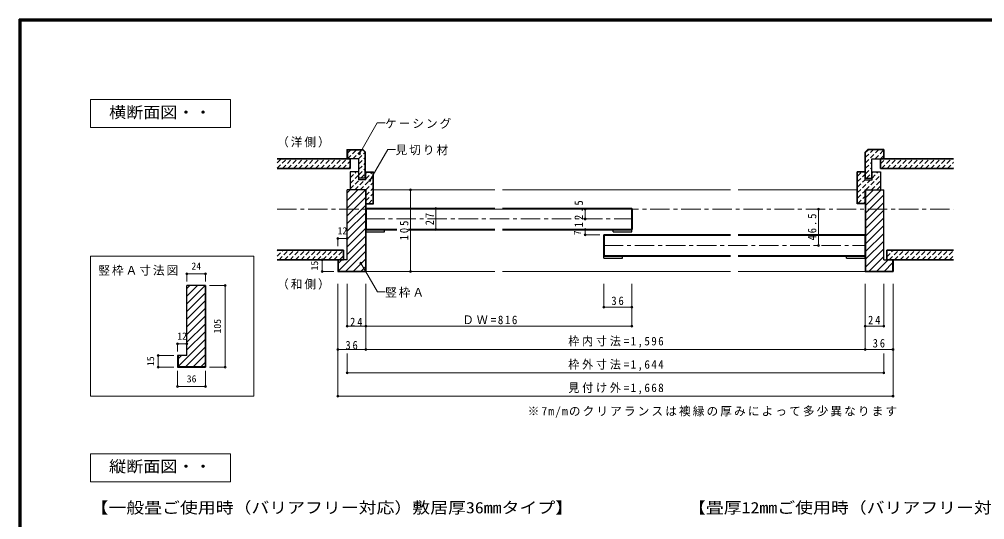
# Model space of a CAD drawing. Units: millimetres at full size, sheet at 1:5. Extents: x -981 to 969, y -733 to 681.
# Drawn here: x -981 to 261, y 37 to 681 of the extents above; entities that cross this region are included whole.
import ezdxf
from ezdxf.enums import TextEntityAlignment as Align

# ---------------------------------------------------------------- set-up
doc = ezdxf.new("R2010")
doc.units = ezdxf.units.MM
doc.header["$LTSCALE"] = 5
doc.header["$PDMODE"] = 32
doc.header["$PDSIZE"] = 2.5
doc.linetypes.add('CHAIN1', pattern=[8, 5, -1, 1, -1])
doc.linetypes.add('DASHED1', pattern=[1.8, 1.2, -0.6])
for name, color, linetype, lineweight in [('0-1_通り芯', 4, 'CHAIN1', 9), ('0-3_仕上げ', 7, 'Continuous', 18), ('0-4_枠', 3, 'Continuous', 25), ('0-5_ケーシング', 3, 'Continuous', 25), ('0-6_扉', 6, 'Continuous', 40), ('0-A_文字', 7, 'Continuous', 18), ('0-B_寸法', 7, 'Continuous', 9), ('0-C_ハッチ', 4, 'DASHED1', 9), ('F-0_補助線', 6, 'Continuous', 40)]:
    doc.layers.add(name, color=color, linetype=linetype, lineweight=lineweight)
doc.styles.add('ＭＳ ゴシック', font='')
doc.styles.get('ＭＳ ゴシック').set_extended_font_data('MS Gothic')

msp = doc.modelspace()

# ---------------------------------------------------------------- linework, layer by layer
at = {"layer": '0-1_通り芯'}
msp.add_line((-649.697, 436.413), (220.65, 436.413), dxfattribs=at)
at = {"layer": '0-3_仕上げ', "color": 2, "lineweight": 35}
for p, q in [((-649.697, 501.413), (-555.727, 501.413)), ((-555.727, 501.413), (-555.727, 488.913)), ((126.68, 501.413), (126.68, 488.913)), ((220.65, 501.413), (126.68, 501.413)), ((-649.697, 488.913), (-555.727, 488.913)), ((220.65, 488.913), (126.68, 488.913)), ((-649.697, 383.913), (-564.42, 383.913)), ((-564.42, 383.913), (-564.42, 371.413)), ((134.536, 383.913), (134.536, 371.413)), ((220.65, 383.913), (134.536, 383.913)), ((-649.697, 371.413), (-564.42, 371.413)), ((220.65, 371.413), (134.536, 371.413))]:
    msp.add_line(p, q, dxfattribs=at)
at = {"layer": '0-4_枠'}
for p, q in [((-535.697, 484.413), (-525.697, 484.413)), ((-535.697, 474.413), (-535.697, 484.413)), ((-525.697, 443.413), (-525.697, 484.413)), ((96.65, 443.413), (96.65, 484.413)), ((106.65, 484.413), (96.65, 484.413)), ((106.65, 474.413), (106.65, 484.413)), ((-535.697, 483.913), (-526.197, 483.913)), ((-526.197, 443.913), (-526.197, 483.913)), ((97.15, 443.913), (97.15, 483.913)), ((106.65, 483.913), (97.15, 483.913)), ((-535.697, 461.413), (-559.697, 461.413)), ((-559.697, 371.413), (-559.697, 461.413)), ((-536.197, 461.413), (-536.197, 356.913)), ((-535.697, 461.413), (-535.697, 356.413)), ((106.65, 461.413), (130.65, 461.413)), ((106.65, 461.413), (106.65, 356.413)), ((106.65, 443.413), (106.65, 461.413)), ((107.15, 461.413), (107.15, 356.913)), ((130.65, 371.413), (130.65, 461.413)), ((-535.697, 443.913), (-526.197, 443.913)), ((-535.697, 443.413), (-525.697, 443.413)), ((106.65, 443.413), (96.65, 443.413)), ((106.65, 443.913), (97.15, 443.913)), ((-559.697, 371.413), (-571.697, 371.413)), ((-571.697, 371.413), (-571.697, 356.413)), ((-571.197, 371.413), (-571.197, 356.913)), ((130.65, 371.413), (142.65, 371.413)), ((142.15, 371.413), (142.15, 356.913)), ((142.65, 371.413), (142.65, 356.413)), ((-571.697, 356.413), (-535.697, 356.413)), ((-571.197, 356.913), (-536.197, 356.913)), ((106.65, 356.413), (142.65, 356.413)), ((107.15, 356.913), (142.15, 356.913)), ((-741.697, 338.485), (-765.697, 338.485)), ((-765.697, 248.486), (-765.697, 338.485)), ((-742.197, 338.485), (-742.197, 233.985)), ((-741.697, 338.485), (-741.697, 233.485)), ((-777.197, 248.486), (-777.197, 233.985)), ((-777.697, 233.485), (-741.697, 233.485)), ((-777.197, 233.985), (-742.197, 233.985))]:
    msp.add_line(p, q, dxfattribs=at)
at = {"layer": '0-4_枠', "color": 4, "lineweight": 9}
for p, q in [((-369.61, 461.413), (-525.697, 461.413)), ((-66.437, 461.413), (-359.61, 461.413)), ((96.65, 461.413), (-56.437, 461.413)), ((-369.61, 356.413), (-535.697, 356.413)), ((-66.437, 356.413), (-359.61, 356.413)), ((-56.437, 356.413), (106.65, 356.413))]:
    msp.add_line(p, q, dxfattribs=at)
at = {"layer": '0-4_枠'}
for points in [[(-535.697, 474.413), (-544.697, 474.413), (-544.697, 484.413), (-555.697, 484.413), (-555.697, 461.413)], [(106.65, 474.413), (115.65, 474.413), (115.65, 484.413), (126.65, 484.413), (126.65, 461.413)], [(-765.697, 248.486), (-777.697, 248.486), (-777.697, 233.485)]]:
    msp.add_lwpolyline(points, dxfattribs=at)
at = {"layer": '0-5_ケーシング'}
for p, q in [((-559.797, 513.413), (-559.797, 501.413)), ((-559.797, 513.413), (-539.332, 513.413)), ((-559.297, 512.913), (-559.297, 501.413)), ((-559.297, 512.913), (-539.539, 512.913)), ((-536.297, 509.67), (-539.539, 512.913)), ((-535.797, 509.877), (-539.332, 513.413)), ((-536.297, 476.413), (-536.297, 509.67)), ((-535.797, 476.413), (-535.797, 509.877)), ((106.75, 509.877), (110.285, 513.413)), ((106.75, 476.413), (106.75, 509.877)), ((107.25, 509.67), (110.492, 512.913)), ((107.25, 476.413), (107.25, 509.67)), ((130.75, 513.413), (110.285, 513.413)), ((130.25, 512.913), (110.492, 512.913)), ((130.25, 512.913), (130.25, 501.413)), ((130.75, 513.413), (130.75, 501.413)), ((-544.597, 501.413), (-559.797, 501.413)), ((-535.797, 476.413), (-544.597, 476.413)), ((106.75, 476.413), (115.55, 476.413))]:
    msp.add_line(p, q, dxfattribs=at)
for points in [[(-544.597, 476.413), (-544.597, 477.461), (-544.597, 501.413)], [(115.55, 476.413), (115.55, 477.461), (115.55, 501.413), (130.75, 501.413)]]:
    msp.add_lwpolyline(points, dxfattribs=at)
at = {"layer": '0-6_扉'}
for p, q in [((-535.697, 437.413), (-535.697, 410.413)), ((-535.697, 437.413), (-369.61, 437.413)), ((-359.61, 437.413), (-193.524, 437.413)), ((-193.524, 437.413), (-193.524, 410.413)), ((-535.697, 410.413), (-495.591, 410.413)), ((-480.675, 410.413), (-369.61, 410.413)), ((-359.61, 410.413), (-193.524, 410.413)), ((-229.524, 403.413), (-229.524, 376.413)), ((-229.524, 403.413), (-66.437, 403.413)), ((-56.437, 403.413), (106.65, 403.413)), ((106.65, 403.413), (106.65, 376.413)), ((-229.524, 376.413), (-66.437, 376.413)), ((-56.437, 376.413), (106.65, 376.413))]:
    msp.add_line(p, q, dxfattribs=at)
at = {"layer": '0-6_扉', "color": 3, "lineweight": 25}
for p, q in [((-535.697, 407.413), (-535.697, 410.413)), ((-511.697, 407.413), (-511.697, 410.413)), ((-217.524, 407.413), (-217.524, 410.413)), ((-193.524, 407.413), (-193.524, 410.413)), ((-535.697, 407.413), (-511.697, 407.413)), ((-217.524, 407.413), (-193.524, 407.413)), ((-229.524, 373.413), (-229.524, 376.413)), ((-229.524, 373.413), (-205.524, 373.413)), ((-205.524, 373.413), (-205.524, 376.413)), ((82.65, 373.413), (82.65, 376.413)), ((82.65, 373.413), (106.65, 373.413)), ((106.65, 373.413), (106.65, 376.413))]:
    msp.add_line(p, q, dxfattribs=at)
at = {"layer": '0-A_文字'}
msp.add_line((-889.697, 375.985), (-889.697, 195.985), dxfattribs=at)
at = {"layer": '0-A_文字', "color": 4, "lineweight": 9}
for p, q in [((-559.697, 225.985), (-559.697, 250.985)), ((130.65, 225.985), (130.65, 250.985)), ((-559.697, 225.985), (130.65, 225.985))]:
    msp.add_line(p, q, dxfattribs=at)
at = {"layer": '0-A_文字'}
for points in [[(-889.697, 577.413), (-889.697, 541.413), (-709.697, 541.413), (-709.697, 577.413)], [(-889.697, 121.913), (-889.697, 85.913), (-709.697, 85.913), (-709.697, 121.913)]]:
    msp.add_lwpolyline(points, close=True, dxfattribs=at)
for points in [[(-543.875, 507.747), (-520.895, 547.549), (-510.895, 547.549)], [(-530.312, 473.533), (-507.332, 513.335), (-497.332, 513.335)], [(-889.697, 195.985), (-679.697, 195.985), (-679.697, 375.985), (-889.697, 375.985)], [(-542.09, 367.046), (-520.763, 330.105), (-510.763, 330.105)]]:
    msp.add_lwpolyline(points, dxfattribs=at)
for p in [(-543.875, 507.747), (-530.312, 473.533), (-542.09, 367.046), (-559.697, 225.985), (130.65, 225.985)]:
    msp.add_point(p, dxfattribs=at)
at = {"layer": '0-B_寸法', "color": 4}
for p, q in [((-478.175, 461.413), (-513.26, 461.413)), ((-478.175, 461.413), (-478.175, 356.413)), ((-445.484, 437.413), (-445.484, 410.413)), ((-253.524, 423.913), (-253.524, 436.413)), ((46.65, 389.913), (46.65, 436.413)), ((-253.524, 403.413), (-253.524, 410.413)), ((-253.524, 410.413), (-234.524, 410.413)), ((-571.697, 398.913), (-559.697, 398.913)), ((-571.697, 398.913), (-571.697, 388.913)), ((-559.697, 398.913), (-559.697, 388.913)), ((-253.524, 403.413), (-234.524, 403.413)), ((-591.697, 356.413), (-591.697, 371.413)), ((-591.697, 371.413), (-576.697, 371.413)), ((-765.697, 353.485), (-741.697, 353.485)), ((-765.697, 353.485), (-765.697, 343.485)), ((-741.697, 353.485), (-741.697, 343.485)), ((-591.697, 356.413), (-576.697, 356.413)), ((-478.175, 356.413), (-535.697, 356.413)), ((-716.697, 338.485), (-736.697, 338.485)), ((-716.697, 338.485), (-716.697, 233.485)), ((-571.697, 340.58), (-571.697, 195.985)), ((-559.697, 340.58), (-559.697, 285.985)), ((-535.697, 340.58), (-535.697, 255.985)), ((-229.524, 310.58), (-229.524, 340.58)), ((-193.524, 340.58), (-193.524, 285.985)), ((106.65, 340.58), (106.65, 255.985)), ((130.65, 340.58), (130.65, 285.985)), ((142.65, 340.58), (142.65, 195.985)), ((-229.524, 310.58), (-193.524, 310.58)), ((-559.697, 285.985), (-193.524, 285.985)), ((130.65, 285.985), (106.65, 285.985)), ((-777.697, 263.486), (-765.697, 263.486)), ((-777.697, 263.486), (-777.697, 253.486)), ((-765.697, 263.486), (-765.697, 253.486)), ((-802.697, 248.486), (-802.697, 233.485)), ((-802.697, 248.486), (-782.697, 248.486)), ((-571.697, 255.985), (142.65, 255.985)), ((-802.697, 233.485), (-782.697, 233.485)), ((-777.697, 208.485), (-777.697, 228.485)), ((-741.697, 208.485), (-741.697, 228.485)), ((-716.697, 233.485), (-736.697, 233.485)), ((-777.697, 208.485), (-741.697, 208.485)), ((-571.697, 195.985), (142.65, 195.985))]:
    msp.add_line(p, q, dxfattribs=at)
at = {"layer": '0-B_寸法', "color": 4, "linetype": 'CHAIN1'}
for p, q in [((-536.197, 423.913), (-193.524, 423.913)), ((-229.524, 389.913), (106.65, 389.913))]:
    msp.add_line(p, q, dxfattribs=at)
at = {"layer": '0-B_寸法'}
for p in [(-478.175, 461.413), (-445.484, 437.413), (-253.524, 436.413), (46.65, 436.413), (-253.524, 423.913), (-445.484, 410.413), (-253.524, 410.413), (-571.697, 398.913), (-559.697, 398.913), (-253.524, 403.413), (46.65, 389.913), (-591.697, 371.413), (-765.697, 353.485), (-741.697, 353.485), (-591.697, 356.413), (-478.175, 356.413), (-716.697, 338.485), (-229.524, 310.58), (-193.524, 310.58), (-559.697, 285.985), (-535.697, 285.985), (-193.524, 285.985), (106.65, 285.985), (130.65, 285.985), (-777.697, 263.486), (-765.697, 263.486), (-802.697, 248.486), (-571.697, 255.985), (-535.697, 255.985), (106.65, 255.985), (142.65, 255.985), (-802.697, 233.485), (-716.697, 233.485), (-777.697, 208.485), (-741.697, 208.485), (-571.697, 195.985), (142.65, 195.985)]:
    msp.add_point(p, dxfattribs=at)
at = {"layer": '0-C_ハッチ'}
for p, q in [((-559.297, 508.434), (-554.818, 512.913)), ((-559.247, 501.413), (-547.747, 512.913)), ((-552.176, 501.413), (-540.676, 512.913)), ((-545.105, 501.413), (-536.572, 509.946)), ((107.25, 496.158), (124.004, 512.913)), ((107.25, 503.229), (116.933, 512.913)), ((119.575, 501.413), (130.25, 512.087)), ((-649.697, 489.161), (-637.445, 501.413)), ((-649.697, 496.232), (-644.517, 501.413)), ((-642.874, 488.913), (-630.374, 501.413)), ((-635.803, 488.913), (-623.303, 501.413)), ((-628.732, 488.913), (-616.232, 501.413)), ((-621.661, 488.913), (-609.161, 501.413)), ((-614.59, 488.913), (-602.09, 501.413)), ((-607.519, 488.913), (-595.019, 501.413)), ((-600.448, 488.913), (-587.948, 501.413)), ((-593.377, 488.913), (-580.877, 501.413)), ((-586.306, 488.913), (-573.806, 501.413)), ((-579.235, 488.913), (-566.735, 501.413)), ((-572.164, 488.913), (-559.664, 501.413)), ((-565.093, 488.913), (-555.727, 498.278)), ((-544.597, 494.85), (-536.297, 503.15)), ((107.25, 489.087), (115.55, 497.387)), ((126.646, 501.413), (130.25, 505.016)), ((126.68, 494.792), (133.301, 501.413)), ((127.872, 488.913), (140.372, 501.413)), ((134.943, 488.913), (147.443, 501.413)), ((142.014, 488.913), (154.514, 501.413)), ((149.085, 488.913), (161.585, 501.413)), ((156.156, 488.913), (168.656, 501.413)), ((163.227, 488.913), (175.727, 501.413)), ((170.298, 488.913), (182.798, 501.413)), ((177.37, 488.913), (189.869, 501.413)), ((184.441, 488.913), (196.941, 501.413)), ((191.512, 488.913), (204.012, 501.413)), ((198.583, 488.913), (211.083, 501.413)), ((205.654, 488.913), (218.154, 501.413)), ((212.725, 488.913), (220.65, 496.838)), ((-558.022, 488.913), (-555.727, 491.207)), ((-555.697, 476.679), (-547.963, 484.413)), ((-555.697, 483.75), (-555.034, 484.413)), ((-544.597, 487.779), (-536.297, 496.079)), ((-544.597, 480.708), (-536.297, 489.008)), ((107.25, 482.016), (115.55, 490.316)), ((115.65, 476.274), (123.788, 484.413)), ((115.65, 483.345), (116.717, 484.413)), ((219.796, 488.913), (220.65, 489.767)), ((-555.697, 469.608), (-544.697, 480.608)), ((-555.697, 462.537), (-543.821, 474.413)), ((-549.75, 461.413), (-536.75, 474.413)), ((-542.679, 461.413), (-526.197, 477.895)), ((-541.821, 476.413), (-536.297, 481.937)), ((-535.697, 475.466), (-527.25, 483.913)), ((-535.697, 482.537), (-534.321, 483.913)), ((97.15, 478.987), (102.075, 483.913)), ((97.15, 471.916), (106.65, 481.416)), ((97.15, 457.774), (113.788, 474.413)), ((97.15, 464.845), (106.717, 474.413)), ((107.859, 461.413), (126.65, 480.203)), ((108.717, 476.413), (115.55, 483.245)), ((114.93, 461.413), (126.65, 473.132)), ((-535.697, 461.324), (-526.197, 470.824)), ((-535.697, 454.253), (-526.197, 463.753)), ((97.15, 450.703), (106.65, 460.203)), ((122.001, 461.413), (126.65, 466.061)), ((-535.697, 447.182), (-526.197, 456.682)), ((-531.895, 443.913), (-526.197, 449.611)), ((97.43, 443.913), (106.65, 453.132)), ((104.501, 443.913), (106.65, 446.061)), ((-649.697, 376.024), (-641.808, 383.913)), ((-649.697, 383.095), (-648.879, 383.913)), ((-647.237, 371.413), (-634.737, 383.913)), ((-640.166, 371.413), (-627.666, 383.913)), ((-633.095, 371.413), (-620.595, 383.913)), ((-626.024, 371.413), (-613.524, 383.913)), ((-618.953, 371.413), (-606.453, 383.913)), ((-611.882, 371.413), (-599.382, 383.913)), ((-604.811, 371.413), (-592.311, 383.913)), ((-597.74, 371.413), (-585.24, 383.913)), ((-590.669, 371.413), (-578.169, 383.913)), ((-583.598, 371.413), (-571.098, 383.913)), ((-576.527, 371.413), (-564.42, 383.519)), ((-569.456, 371.413), (-564.42, 376.448)), ((134.536, 375.368), (143.08, 383.913)), ((134.536, 382.439), (136.009, 383.913)), ((137.651, 371.413), (150.151, 383.913)), ((144.722, 371.413), (157.222, 383.913)), ((151.793, 371.413), (164.293, 383.913)), ((158.864, 371.413), (171.364, 383.913)), ((165.936, 371.413), (178.436, 383.913)), ((173.007, 371.413), (185.507, 383.913)), ((180.078, 371.413), (192.578, 383.913)), ((187.149, 371.413), (199.649, 383.913)), ((194.22, 371.413), (206.72, 383.913)), ((201.291, 371.413), (213.791, 383.913)), ((208.362, 371.413), (220.65, 383.701)), ((215.433, 371.413), (220.65, 376.629))]:
    msp.add_line(p, q, dxfattribs=at)
at = {"layer": '0-C_ハッチ', "linetype": 'Continuous'}
for p, q in [((-559.697, 447.64), (-545.924, 461.413)), ((-559.697, 457.539), (-555.823, 461.413)), ((-559.697, 437.74), (-536.197, 461.24)), ((107.15, 441.32), (127.242, 461.413)), ((107.15, 451.22), (117.343, 461.413)), ((-559.697, 427.841), (-536.197, 451.341)), ((107.15, 431.421), (130.65, 454.921)), ((-559.697, 417.941), (-536.197, 441.441)), ((107.15, 421.521), (130.65, 445.021)), ((107.15, 411.622), (130.65, 435.122)), ((-559.697, 408.042), (-536.197, 431.542)), ((107.15, 401.722), (130.65, 425.222)), ((-559.697, 398.142), (-536.197, 421.642)), ((-559.697, 388.243), (-536.197, 411.743)), ((107.15, 391.823), (130.65, 415.323)), ((-559.697, 378.343), (-536.197, 401.843)), ((107.15, 381.923), (130.65, 405.423)), ((-571.197, 356.944), (-536.197, 391.944)), ((107.15, 372.024), (130.65, 395.524)), ((107.15, 362.124), (130.65, 385.624)), ((-561.328, 356.913), (-536.197, 382.044)), ((111.837, 356.913), (130.65, 375.725)), ((-571.197, 366.843), (-566.627, 371.413)), ((-551.429, 356.913), (-536.197, 372.145)), ((-541.529, 356.913), (-536.197, 362.245)), ((121.737, 356.913), (136.237, 371.413)), ((131.636, 356.913), (142.15, 367.426)), ((141.536, 356.913), (142.15, 357.526)), ((-765.697, 324.712), (-751.924, 338.485)), ((-765.697, 334.612), (-761.823, 338.485)), ((-765.697, 314.813), (-742.197, 338.313)), ((-765.697, 304.913), (-742.197, 328.413)), ((-765.697, 295.014), (-742.197, 318.514)), ((-765.697, 285.114), (-742.197, 308.614)), ((-765.697, 275.215), (-742.197, 298.715)), ((-765.697, 265.315), (-742.197, 288.815)), ((-765.697, 255.416), (-742.197, 278.916)), ((-777.197, 234.016), (-742.197, 269.016)), ((-777.197, 243.916), (-772.627, 248.486)), ((-767.328, 233.985), (-742.197, 259.117)), ((-757.429, 233.985), (-742.197, 249.217)), ((-747.529, 233.985), (-742.197, 239.318))]:
    msp.add_line(p, q, dxfattribs=at)
at = {"layer": 'F-0_補助線'}
for p, q in [((-981.364, 680.724), (-981.364, -715.943)), ((-981.363, 679.891), (968.636, 679.891)), ((-981.363, 679.058), (968.636, 679.058)), ((-980.53, 680.724), (-980.53, -715.943)), ((-979.697, 680.724), (-979.697, -715.943))]:
    msp.add_line(p, q, dxfattribs=at)
msp.add_lwpolyline([(-981.363, 680.724), (968.636, 680.724), (968.636, -715.943)], dxfattribs=at)

# ---------------------------------------------------------------- texts
at = {"layer": '0-A_文字', "style": 'ＭＳ ゴシック'}
for s, width, p in [('横断面図・・', 1.1, (-865.947, 549.413)), ('縦断面図・・', 1.1, (-865.947, 93.913)), ('【一般畳ご使用時（バリアフリー対応）敷居厚36mmタイプ】', 1.15, (-889.697, 40.913)), ('【畳厚12mmご使用時（バリアフリー対応）敷居厚15mmタイプ】', 1.15, (-121.113, 40.913))]:
    msp.add_text(s, height=14.66, dxfattribs=dict(at, width=width)).set_placement(p, align=Align.BOTTOM_LEFT)
at = {"layer": '0-A_文字', "char_height": 11, "attachment_point": 7, "style": 'ＭＳ ゴシック'}
for s, insert in [('\\T1.17;ケーシング', (-510.895, 540.049)), ('\\T1.17;（洋側）', (-649.697, 515.913)), ('\\T1.17;見切り材', (-497.332, 505.835)), ('\\T1.17;竪枠Ａ寸法図', (-879.697, 350.985)), ('\\T1.17;（和側）', (-649.697, 333.08)), ('\\T1.17;竪枠Ａ', (-510.763, 322.605)), ('\\T1.25;\\W0.95;枠外寸法=1,644', (-275.149, 228.485))]:
    msp.add_mtext(s, dxfattribs=dict(at, insert=insert))
at = {"layer": '0-B_寸法', "style": 'ＭＳ ゴシック'}
for s, p in [('12', (-571.947, 401.413)), ('24', (-759.947, 355.985)), ('12', (-778.197, 265.986)), ('36', (-765.947, 210.985))]:
    msp.add_text(s, height=9.164, dxfattribs=at).set_placement(p, align=Align.BOTTOM_LEFT)
for s, p in [('7', (-256.024, 403.009)), ('15', (-594.197, 357.663)), ('105', (-719.197, 276.61)), ('15', (-805.197, 234.735))]:
    msp.add_text(s, height=9.164, rotation=90, dxfattribs=at).set_placement(p, align=Align.BOTTOM_LEFT)
at = {"layer": '0-B_寸法', "char_height": 11, "attachment_point": 7, "rotation": 90, "style": 'ＭＳ ゴシック'}
for s, insert in [('\\T1.38;\\W0.9;12.5', (-256.024, 413.288)), ('\\T1.36;\\W0.9;27', (-447.984, 415.788)), ('\\T1.38;\\W0.9;46.5', (44.15, 396.288)), ('\\T1.38;\\W0.9;105', (-480.675, 396.413))]:
    msp.add_mtext(s, dxfattribs=dict(at, insert=insert))
at = {"layer": '0-B_寸法', "char_height": 11, "attachment_point": 7, "style": 'ＭＳ ゴシック'}
for s, insert in [('\\T1.36;\\W0.9;36', (-219.649, 313.08)), ('\\T1.27;\\W0.95;ＤＷ=816', (-410.985, 288.485)), ('\\T1.36;\\W0.9;24', (110.525, 288.485)), ('\\T1.36;\\W0.9;24', (-555.822, 285.985)), ('\\T1.25;\\W0.95;枠内寸法=1,596', (-275.149, 258.485)), ('\\T1.36;\\W0.9;36', (-561.822, 255.985)), ('\\T1.36;\\W0.9;36', (116.525, 258.485)), ('\\T1.25;\\W0.95;見付け外=1,668', (-275.149, 198.485)), ('\\T1.18;※7m/mのクリアランスは襖縁の厚みによって多少異なります', (-327.35, 168.485))]:
    msp.add_mtext(s, dxfattribs=dict(at, insert=insert))

doc.saveas('drawing.dxf')
